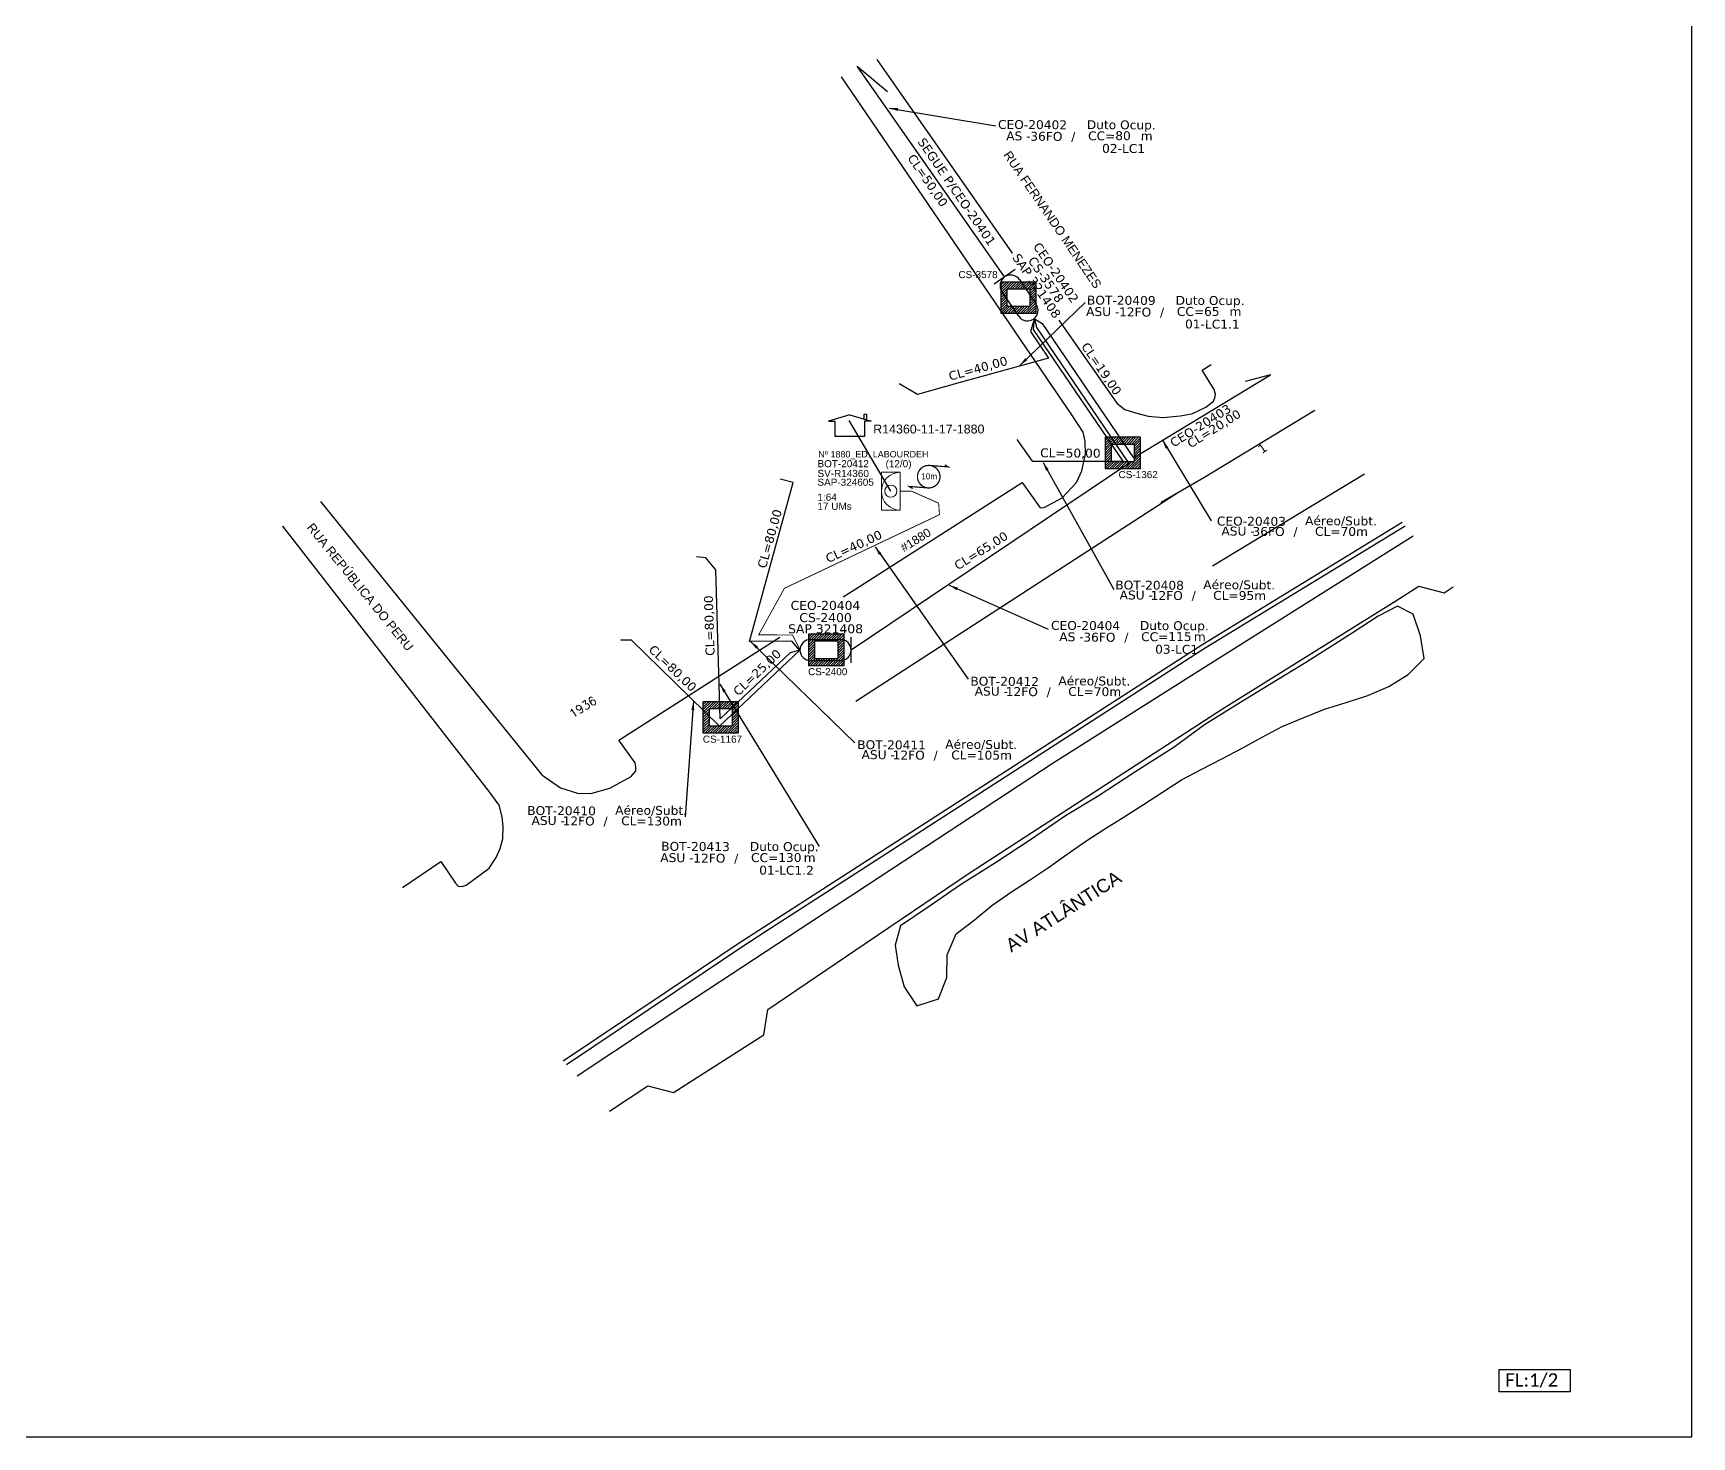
# Model space of a CAD drawing. Header units: metres. Extents: x -1286 to 457, y -500 to 94.
# Drawn here: x -817.9 to -445.1, y -499.8 to -184.1 of the extents above; entities that cross this region are included whole.
import ezdxf
from ezdxf.enums import TextEntityAlignment as Align

# ---------------------------------------------------------------- set-up
doc = ezdxf.new("R2010")
doc.units = ezdxf.units.M
for name, color, linetype in [('10.1-Caixas Subterrâneas', 5, 'Continuous'), ('20.4-CEOS', 1, 'Continuous'), ('20.5-CEO', 1, 'Continuous'), ('CAP a instalar', 1, 'Continuous'), ('celulas gpon', 7, 'Continuous'), ('Folga', 1, 'Continuous'), ('label_cabos', 7, 'Continuous'), ('Legenda', 1, 'Continuous'), ('MUB', 252, 'Continuous'), ('QUADRA', 7, 'Continuous'), ('Segmento de Logradouro Texto', 238, 'Continuous'), ('surveys', 7, 'Continuous'), ('surveys legendas', 7, 'Continuous')]:
    doc.layers.add(name, color=color, linetype=linetype)
doc.layers.add("20.0-LEGENDA DOS CDO'S", color=1, linetype='Continuous', lineweight=0)
doc.layers.add('20.1-CDO_INTERIOR', color=1, linetype='Continuous', lineweight=0)
doc.layers.add('DROP DE CLIENTE', color=140, linetype='Continuous', plot=False)
doc.layers.add('EXTRA', color=50, linetype='Continuous', plot=False)
doc.styles.add('ARIAL', font='arial.ttf')
doc.styles.add('ROMANS', font='romans.shx')
doc.styles.add('siredit', font='verdana.ttf')
doc.styles.add('WMF-Calibri0', font='calibri.ttf')
doc.linetypes.add('FENCELINE1', pattern='A,0.25,-0.1,[133,ltypeshp.shx,S=0.1,R=0,X=-0.1,Y=0],-0.1,1', length=1.45)
doc.dimstyles.new('CC', dxfattribs={"dimtxt": 0.8, "dimasz": 2, "dimexe": 0.18, "dimexo": 0.0625, "dimgap": 0.09, "dimtad": 0, "dimdec": 0, "dimrnd": 1, "dimzin": 0, "dimdsep": 46, "dimtxsty": 'siredit', "dimblk": 'NONE', "dimcen": 0, "dimse1": 1, "dimse2": 1, "dimsd1": 1, "dimsd2": 1, "dimclrt": 7, "dimadec": 0, "dimazin": 0, "dimtfac": 1, "dimtdec": 0, "dimtofl": 0, "dimtmove": 0, "dimatfit": 3, "dimfxl": 0, "dimtolj": 1, "dimtzin": 0, "dimarcsym": 0})

# ---------------------------------------------------------------- blocks, each defined once
blk = doc.blocks.new('SURVEY_SURVEY')
for p, q in [((0, 0.00001268), (-0.00001257, 0.000009)), ((0, 0.00001268), (0.00001257, 0.000009)), ((0.00000843, 0.00001322), (0.00000976, 0.00001322)), ((0.00000843, 0.00001027), (0.00000843, 0.00001322)), ((0.00000976, 0.00001322), (0.00000975, 0.00000989)), ((-0.00001257, 0.000009), (-0.00000863, 0.000009)), ((-0.00000862, 0), (-0.00000862, 0.00000897)), ((0.00000862, 0), (-0.00000862, 0)), ((0.00000862, 0.00000901), (0.00000862, 0)), ((0.00001257, 0.000009), (0.00000862, 0.000009))]:
    blk.add_line(p, q)
blk = doc.blocks.new('*X70')
at = {"color": 0, "linetype": 'Continuous'}
for p, q in [((-1.25, 0.34099), (-0.49099, 1.1)), ((-1.25, 0.517767), (-0.667767, 1.1)), ((-1.25, 0.694544), (-0.844544, 1.1)), ((-1.25, 0.87132), (-1.02132, 1.1)), ((-1.25, 1.048097), (-1.198097, 1.1)), ((-1.25, 0.164214), (-0.8035, 0.610714)), ((-1.25, -0.012563), (-0.8035, 0.433937)), ((-1.25, -0.18934), (-0.8035, 0.25716)), ((-1.25, -0.366117), (-0.8035, 0.080383)), ((-0.789214, 0.625), (-0.314214, 1.1)), ((-0.612437, 0.625), (-0.137437, 1.1)), ((-0.43566, 0.625), (0.03934, 1.1)), ((-0.258883, 0.625), (0.216117, 1.1)), ((-0.082107, 0.625), (0.392893, 1.1)), ((0.09467, 0.625), (0.56967, 1.1)), ((0.271447, 0.625), (0.746447, 1.1)), ((0.448223, 0.625), (0.923223, 1.1)), ((0.625, 0.625), (1.1, 1.1)), ((0.801777, 0.625), (1.25, 1.073223)), ((0.8035, 0.449947), (1.25, 0.896447)), ((0.8035, 0.27317), (1.25, 0.71967)), ((0.8035, 0.096393), (1.25, 0.542893)), ((0.8035, -0.080383), (1.25, 0.366117)), ((0.8035, -0.25716), (1.25, 0.18934)), ((0.8035, -0.433937), (1.25, 0.012563)), ((-1.25, -0.542893), (-0.8035, -0.096393)), ((-1.25, -0.71967), (-0.8035, -0.27317)), ((-1.25, -0.896447), (-0.8035, -0.449947)), ((-1.25, -1.073223), (-0.801777, -0.625)), ((-1.1, -1.1), (-0.625, -0.625)), ((-0.923223, -1.1), (-0.448223, -0.625)), ((-0.746447, -1.1), (-0.271447, -0.625)), ((-0.56967, -1.1), (-0.09467, -0.625)), ((-0.392893, -1.1), (0.082107, -0.625)), ((-0.216117, -1.1), (0.258883, -0.625)), ((-0.03934, -1.1), (0.43566, -0.625)), ((0.137437, -1.1), (0.612437, -0.625)), ((0.314214, -1.1), (0.789214, -0.625)), ((0.49099, -1.1), (1.25, -0.34099)), ((0.667767, -1.1), (1.25, -0.517767)), ((0.8035, -0.610714), (1.25, -0.164214)), ((0.844544, -1.1), (1.25, -0.694544)), ((1.02132, -1.1), (1.25, -0.87132)), ((1.198097, -1.1), (1.25, -1.048097))]:
    blk.add_line(p, q, dxfattribs=at)
blk = doc.blocks.new('MANHOLE_MQ')
at = {"color": 0, "linetype": 'Continuous'}
for p, q in [((0.00000623, 0.00000569), (-0.00000627, 0.00000569)), ((-0.00000627, 0.00000569), (-0.00000627, -0.00000531)), ((-0.00000404, 0.00000331), (0.00000399, 0.00000331)), ((-0.00000404, -0.00000294), (-0.00000404, 0.00000331)), ((0.00000399, 0.00000331), (0.00000399, -0.00000294)), ((0.00000623, -0.00000531), (0.00000623, 0.00000569)), ((-0.00000627, -0.00000531), (0.00000623, -0.00000531)), ((0.00000399, -0.00000294), (-0.00000404, -0.00000294)), ((0.00000399, -0.00000294), (0.00000399, -0.00000294))]:
    blk.add_line(p, q, dxfattribs=at)
at = {"color": 0, "linetype": 'Continuous', "xscale": 5e-06, "yscale": 5e-06, "zscale": 1e-05}
blk.add_blockref('*X70', (-0.00000002, 0.00000019), dxfattribs=at)
blk = doc.blocks.new('Inst CB DT OCUP CFOA-SM-AS-80-TS-36')
at = {"layer": 'label_cabos', "color": 0, "style": 'siredit'}
for tag, flags, p in [('ID_ATIVIDADE', 3, (1.31, 2.67)), ('FATOR', 1, (11.56, 2.55))]:
    blk.add_attdef(tag, text='', height=1, rotation=359.69, dxfattribs=dict(at, flags=flags)).set_placement(p, align=Align.MIDDLE_CENTER)
for tag, p in [('TIPO_CABO', (1.76, 0)), ('DESTINO_CABO', (3.13, 1.26)), ('CABO', (4.69, -0.05)), ('/', (7.71, -0.05)), ('LANCE', (10.91, 0)), ('TIPO_CABO', (13.11, 1.24)), ('UND', (15.96, 0)), ('FID', (13.15, -1.41))]:
    blk.add_attdef(tag, text='', height=1, rotation=359.69, dxfattribs=at).set_placement(p, align=Align.MIDDLE_CENTER)
blk.add_attdef('QTDE', (12.43, -0.47), '', height=1, rotation=359.69, dxfattribs=at)
blk = doc.blocks.new('_None')
blk = doc.blocks.new('LEGENDA DOS CABOS')
at = {"layer": 'EXTRA', "color": 0, "style": 'siredit'}
for tag, p in [('ID', (4.6, 0.97)), ('XX', (9.03, 0.97))]:
    blk.add_attdef(tag, text='', height=0.48, rotation=359.69, dxfattribs=at).set_placement(p, align=Align.MIDDLE_CENTER)
at = {"layer": 'Legenda', "color": 0, "style": 'siredit'}
for tag, p in [('TIPO_CABO', (1.31, 0)), ('CABO', (4.69, -0.05)), ('/', (6.81, -0.05)), ('METROS', (10.03, -0.05))]:
    blk.add_attdef(tag, text='', height=0.8, rotation=359.69, dxfattribs=at).set_placement(p, align=Align.MIDDLE_CENTER)
blk = doc.blocks.new('Inst CB DT OCUP CFOA-SM-ASU-120-S-12')
at = {"layer": 'label_cabos', "color": 0, "style": 'siredit'}
for tag, flags, p in [('ID_ATIVIDADE', 3, (1.31, 2.67)), ('FATOR', 1, (11.56, 2.55))]:
    blk.add_attdef(tag, text='', height=1, rotation=359.69, dxfattribs=dict(at, flags=flags)).set_placement(p, align=Align.MIDDLE_CENTER)
for tag, p in [('TIPO_CABO', (1.26, 0)), ('DESTINO_CABO', (3.13, 1.26)), ('CABO', (4.69, -0.05)), ('/', (7.71, -0.05)), ('LANCE', (10.91, 0)), ('TIPO_CABO', (13.11, 1.24)), ('UND', (15.96, 0)), ('FID', (13.15, -1.41))]:
    blk.add_attdef(tag, text='', height=1, rotation=359.69, dxfattribs=at).set_placement(p, align=Align.MIDDLE_CENTER)
blk.add_attdef('QTDE', (12.43, -0.47), '', height=1, rotation=359.69, dxfattribs=at)

msp = doc.modelspace()

# ---------------------------------------------------------------- linework, layer by layer
msp.add_lwpolyline([(-1286.07, -499.81), (-445.07, -499.81), (-445.07, 94.19), (-1286.07, 94.19)], close=True)
at = {"color": 7}
msp.add_lwpolyline([(-488.37, -484.64), (-472.44, -484.64), (-472.44, -489.7), (-488.37, -489.7)], close=True, dxfattribs=at)
at = {"layer": '20.1-CDO_INTERIOR', "color": 1, "lineweight": 18}
msp.add_lwpolyline([(-627.27, -291.39), (-627.27, -282.89), (-623.02, -282.89), (-623.02, -291.39)], close=True, dxfattribs=at)
msp.add_circle((-625.14, -287.14), 1.36, dxfattribs=at)
msp.add_arc((-623.02, -287.14), 4.25, 90.0276, 270.0276, dxfattribs=at)
at = {"layer": '20.5-CEO', "color": 7}
for p, q in [((-596.39, -247.8), (-600.17, -242.26)), ((-596.22, -239.56), (-592.43, -245.1))]:
    msp.add_line(p, q, dxfattribs=at)
at = {"layer": '20.5-CEO', "color": 5}
for p, q in [((-643.17, -320.49), (-636.45, -320.49)), ((-636.45, -325.28), (-643.17, -325.28))]:
    msp.add_line(p, q, dxfattribs=at)
at = {"layer": '20.5-CEO', "color": 7}
msp.add_lwpolyline([(-597.17, -237.3), (-601.93, -240.56)], dxfattribs=at)
at = {"layer": '20.5-CEO', "color": 5}
msp.add_lwpolyline([(-634.06, -325.77), (-634.06, -320)], dxfattribs=at)
at = {"layer": '20.5-CEO', "color": 7}
for centre, start, end in [((-598.2, -240.91), 34.3498, 214.3498), ((-594.41, -246.45), 214.3498, 34.3498)]:
    msp.add_arc(centre, 2.39, start, end, dxfattribs=at)
at = {"layer": '20.5-CEO', "color": 5}
for centre, start, end in [((-643.17, -322.88), 90, 270), ((-636.45, -322.88), 270, 90)]:
    msp.add_arc(centre, 2.39, start, end, dxfattribs=at)
at = {"layer": 'CAP a instalar', "color": 7, "linetype": 'FENCELINE1', "ltscale": 6}
for points in [[(-599.55, -238.93), (-632.68, -191.55), (-625.89, -197.26)], [(-592.87, -248.29), (-592.42, -250.36), (-571.63, -280.93), (-634.06, -322.88)], [(-592.87, -248.29), (-593.76, -251.23), (-589.71, -257.19), (-609.84, -262.79), (-619.11, -265.37), (-623.26, -262.98)], [(-596.81, -275.48), (-593.36, -280.42), (-572.94, -280.42), (-593.1, -250.79), (-592.87, -248.29)], [(-592.89, -248.31), (-591.1, -249.46), (-570.59, -279.62), (-539.81, -260.97), (-545.46, -262.45)], [(-645.56, -322.97), (-647.4, -320.88), (-656.93, -320.92), (-647.09, -285.19), (-650.02, -284.4)], [(-645.56, -322.88), (-647.74, -323.52), (-663.52, -338.35), (-664.49, -304.79), (-666.76, -302.14), (-668.82, -301.9)], [(-685.82, -320.53), (-683.55, -320.53), (-663.66, -339.98), (-645.56, -322.88)]]:
    msp.add_lwpolyline(points, dxfattribs=at)
at = {"layer": 'CAP a instalar', "color": 1, "linetype": 'FENCELINE1', "ltscale": 6, "const_width": 0.2}
msp.add_lwpolyline([(-645.56, -322.88), (-647.26, -319.48), (-654.86, -319.45), (-649.06, -308.98), (-614.2, -292.42), (-614.39, -289.83), (-620.48, -287.14), (-623.02, -287.14)], dxfattribs=at)
at = {"layer": 'DROP DE CLIENTE'}
msp.add_lwpolyline([(-625.14, -287.14), (-634.48, -271.25)], dxfattribs=at)
at = {"layer": 'Folga', "color": 1, "const_width": 0.282}
msp.add_lwpolyline([(-616.42, -281.35, 1.000012), (-616.82, -286.4, 0.999978)], format="xyb", close=True, dxfattribs=at)
at = {"layer": 'Folga', "color": 1, "const_width": 0.264}
for points in [[(-616.42, -281.35), (-612.21, -281.68), (-613.02, -281.19)], [(-616.82, -286.4), (-621.03, -286.07), (-620.22, -286.56)]]:
    msp.add_lwpolyline(points, dxfattribs=at)
at = {"layer": 'MUB', "color": 4, "elevation": -0.24}
for points in [[(-554.99, -321.52), (-554.97, -321.51), (-510.16, -294.1)], [(-734.91, -376.29), (-726.29, -370.43), (-722.99, -375.26), (-722.4, -376), (-721.49, -376.03), (-720.62, -375.77), (-715.46, -371.92), (-713.83, -369.55), (-712.99, -367.5), (-712.36, -365.31), (-712.3, -362.55), (-712.5, -360.38), (-713.19, -357.75), (-715.41, -354.7), (-761.8, -294.98)], [(-633.03, -373.03), (-554.44, -322.38), (-509.53, -294.91)], [(-633.03, -377.36), (-588.62, -348.21), (-555.19, -327.1), (-507.74, -297.19)], [(-633.03, -390.31), (-607.27, -372.86), (-550.57, -336.1), (-511.61, -311.83), (-506.44, -308.52), (-500.78, -309.97), (-498.75, -308.65)], [(-698.78, -415.28), (-667.92, -394.59), (-659.43, -388.89), (-653.79, -385.2), (-554.99, -321.52)], [(-698.08, -416.04), (-667.34, -395.43), (-658.86, -389.73), (-653.24, -386.06), (-633.03, -373.03)], [(-695.67, -418.65), (-679.42, -407.82), (-640.04, -381.97), (-633.03, -377.36)], [(-673.98, -422.37), (-653.69, -409.38), (-652.8, -403.7), (-633.03, -390.31)], [(-688.37, -426.53), (-679.76, -420.9), (-673.98, -422.37)]]:
    msp.add_lwpolyline(points, dxfattribs=at)
at = {"layer": 'MUB', "color": 4, "elevation": 4.47}
msp.add_lwpolyline([(-622.95, -384.91), (-624.13, -389.25), (-623.52, -393.7), (-622.11, -398.62), (-619.27, -402.88), (-614.42, -401.27), (-612.52, -396.51), (-612.5, -391.39), (-610.44, -386.7), (-606.38, -383.58), (-602.42, -380.34), (-598.21, -377.42), (-593.95, -374.59), (-589.7, -371.73), (-585.53, -368.76), (-581.3, -365.86), (-577, -363.1), (-572.68, -360.35), (-568.34, -357.63), (-564.04, -354.85), (-559.77, -352.03), (-555.24, -349.65), (-550.69, -347.3), (-546.15, -344.91), (-541.67, -342.43), (-537.16, -340.03), (-532.42, -338.07), (-527.67, -336.17), (-522.78, -334.63), (-517.9, -333.11), (-513.22, -331.03), (-508.83, -328.38), (-505.25, -324.74), (-506.05, -319.68), (-507.7, -314.83), (-511.24, -313.01), (-515.58, -315.24), (-521.22, -318.89), (-526.15, -322.06), (-531.68, -325.58), (-536.14, -328.28), (-541.66, -331.69), (-548.24, -335.68), (-554.59, -339.67), (-561.46, -344.67), (-570.27, -350.31), (-578.49, -355.71), (-585.9, -360.18), (-593.71, -365.52), (-601.58, -370.69), (-609.45, -375.63), (-616.73, -380.67)], close=True, dxfattribs=at)
at = {"layer": 'QUADRA', "color": 4, "ltscale": 5e-05, "elevation": -0.24}
for points in [[(-628.25, -190.07), (-597.87, -233.64)], [(-583.39, -285.16), (-582.22, -282.55), (-581.38, -278.82), (-581.46, -275.97), (-581.89, -273.88), (-584.43, -269.94), (-636.2, -193.95)], [(-587.37, -248.68), (-574.35, -267.35), (-572.51, -268.79), (-570.14, -269.52), (-567.3, -270.27), (-563.95, -270.53), (-560.12, -270.16), (-557.46, -269.75), (-554.31, -268.21), (-552.57, -266.87), (-552.27, -266.16), (-552.16, -265.32), (-552.44, -264.28), (-555.18, -259.89), (-553.13, -258.65)], [(-529.83, -269.01), (-554.78, -284.1), (-564.36, -289.68), (-561.09, -287.77), (-633.03, -334.45)], [(-552.81, -303.94), (-518.69, -283.21)], [(-633.03, -309.07), (-595.65, -285.18), (-591.56, -290.87), (-590.63, -290.78), (-586.65, -288.61), (-583.39, -285.16)], [(-753.36, -289.45), (-703.59, -350.89), (-699.43, -353.87), (-695.61, -355.06), (-692.6, -355.09), (-688.3, -353.93), (-683.55, -351.3), (-682.5, -350.02), (-682.45, -349.11), (-682.63, -348.22), (-686.31, -343.13), (-650.07, -319.97)]]:
    msp.add_lwpolyline(points, dxfattribs=at)
at = {"layer": 'QUADRA', "ltscale": 5e-05, "elevation": -0.24}
msp.add_lwpolyline([(-635.88, -310.9), (-633.03, -309.07)], dxfattribs=at)

# ---------------------------------------------------------------- block references
at = {"layer": '10.1-Caixas Subterrâneas', "color": 30, "xscale": 639575.1086223164, "yscale": 639575.1086223164, "zscale": 639575.1086223164, "rotation": 180.0000000000628}
for p in [(-596.46, -243.49), (-573, -278.42), (-639.67, -322.7, -0.24), (-663.38, -337.87, -0.24)]:
    msp.add_blockref('MANHOLE_MQ', p, dxfattribs=at)
at = {"layer": 'label_cabos', "color": 0, "lineweight": 0}
ref = msp.add_blockref('Inst CB DT OCUP CFOA-SM-AS-80-TS-36', (-599.54, -207.23), dxfattribs=dict(at, xscale=2, yscale=2, zscale=2))
ref.add_attrib('DESTINO_CABO', 'CEO-20402', dxfattribs={"color": 0, "height": 2, "rotation": 359.69, "style": 'siredit'}).set_placement((-593.28, -204.7), align=Align.MIDDLE_CENTER)
ref.add_attrib('CABO', '36FO', dxfattribs={"color": 0, "height": 2, "rotation": 359.69, "style": 'siredit'}).set_placement((-590.17, -207.33), align=Align.MIDDLE_CENTER)
ref.add_attrib('TIPO_CABO', 'Duto Ocup.', dxfattribs={"color": 0, "height": 2, "rotation": 359.69, "style": 'siredit'}).set_placement((-573.33, -204.74), align=Align.MIDDLE_CENTER)
ref.add_attrib('/', '/', dxfattribs={"color": 0, "height": 2, "rotation": 359.69, "style": 'siredit'}).set_placement((-584.11, -207.33), align=Align.MIDDLE_CENTER)
ref.add_attrib('TIPO_CABO', 'AS - ', dxfattribs={"color": 0, "height": 2, "rotation": 359.69, "style": 'siredit'}).set_placement((-596.02, -207.24), align=Align.MIDDLE_CENTER)
ref.add_attrib('FID', ' 02-LC1', dxfattribs={"color": 0, "height": 2, "rotation": 359.69, "style": 'siredit'}).set_placement((-573.25, -210.06), align=Align.MIDDLE_CENTER)
ref.add_attrib('LANCE', 'CC=', dxfattribs={"color": 0, "height": 2, "rotation": 359.69, "style": 'siredit'}).set_placement((-577.73, -207.23), align=Align.MIDDLE_CENTER)
ref.add_attrib('QTDE', '80', (-574.69, -208.18), dxfattribs={"color": 0, "height": 2, "rotation": 359.69, "style": 'siredit'})
ref.add_attrib('UND', 'm', dxfattribs={"color": 0, "height": 2, "rotation": 359.69, "style": 'siredit'}).set_placement((-567.62, -207.23), align=Align.MIDDLE_CENTER)
ref = msp.add_blockref('Inst CB DT OCUP CFOA-SM-ASU-120-S-12', (-579.59, -246.74), dxfattribs=dict(at, xscale=2, yscale=2, zscale=2))
ref.add_attrib('DESTINO_CABO', 'BOT-20409', dxfattribs={"color": 0, "height": 2, "rotation": 359.69, "style": 'siredit'}).set_placement((-573.33, -244.21), align=Align.MIDDLE_CENTER)
ref.add_attrib('CABO', '12FO', dxfattribs={"color": 0, "height": 2, "rotation": 359.69, "style": 'siredit'}).set_placement((-570.22, -246.84), align=Align.MIDDLE_CENTER)
ref.add_attrib('TIPO_CABO', 'Duto Ocup.', dxfattribs={"color": 0, "height": 2, "rotation": 359.69, "style": 'siredit'}).set_placement((-553.37, -244.25), align=Align.MIDDLE_CENTER)
ref.add_attrib('/', '/', dxfattribs={"color": 0, "height": 2, "rotation": 359.69, "style": 'siredit'}).set_placement((-564.16, -246.84), align=Align.MIDDLE_CENTER)
ref.add_attrib('TIPO_CABO', 'ASU - ', dxfattribs={"color": 0, "height": 2, "rotation": 359.69, "style": 'siredit'}).set_placement((-577.06, -246.75), align=Align.MIDDLE_CENTER)
ref.add_attrib('FID', ' 01-LC1.1', dxfattribs={"color": 0, "height": 2, "rotation": 359.69, "style": 'siredit'}).set_placement((-553.29, -249.56), align=Align.MIDDLE_CENTER)
ref.add_attrib('LANCE', 'CC=', dxfattribs={"color": 0, "height": 2, "rotation": 359.69, "style": 'siredit'}).set_placement((-557.77, -246.73), align=Align.MIDDLE_CENTER)
ref.add_attrib('QTDE', '65', (-554.73, -247.69), dxfattribs={"color": 0, "height": 2, "rotation": 359.69, "style": 'siredit'})
ref.add_attrib('UND', 'm', dxfattribs={"color": 0, "height": 2, "rotation": 359.69, "style": 'siredit'}).set_placement((-547.66, -246.73), align=Align.MIDDLE_CENTER)
ref = msp.add_blockref('LEGENDA DOS CABOS', (-552.55, -297.15), dxfattribs=dict(at, xscale=2, yscale=2, zscale=2))
ref.add_attrib('ID', 'CEO-20403', dxfattribs={"color": 0, "height": 2, "rotation": 359.69, "style": 'siredit'}).set_placement((-544.07, -293.89), align=Align.MIDDLE_CENTER)
ref.add_attrib('CABO', '36FO', dxfattribs={"color": 0, "height": 2, "rotation": 359.69, "style": 'siredit'}).set_placement((-540.22, -296.2), align=Align.MIDDLE_CENTER)
ref.add_attrib('METROS', 'CL=70m', dxfattribs={"color": 0, "height": 2, "rotation": 359.69, "style": 'siredit'}).set_placement((-523.83, -296.2), align=Align.MIDDLE_CENTER)
ref.add_attrib('XX', 'Aéreo/Subt.', dxfattribs={"color": 0, "height": 2, "rotation": 359.69, "style": 'siredit'}).set_placement((-523.93, -293.81), align=Align.MIDDLE_CENTER)
ref.add_attrib('/', '/', dxfattribs={"color": 0, "height": 2, "rotation": 359.69, "style": 'siredit'}).set_placement((-534.16, -296.2), align=Align.MIDDLE_CENTER)
ref.add_attrib('TIPO_CABO', 'ASU -', dxfattribs={"color": 0, "height": 2, "rotation": 359.69, "style": 'siredit'}).set_placement((-547.07, -296.11), align=Align.MIDDLE_CENTER)
ref = msp.add_blockref('LEGENDA DOS CABOS', (-575.44, -311.53), dxfattribs=dict(at, xscale=2, yscale=2, zscale=2))
ref.add_attrib('ID', 'BOT-20408', dxfattribs={"color": 0, "height": 2, "rotation": 359.69, "style": 'siredit'}).set_placement((-566.96, -308.27), align=Align.MIDDLE_CENTER)
ref.add_attrib('CABO', '12FO', dxfattribs={"color": 0, "height": 2, "rotation": 359.69, "style": 'siredit'}).set_placement((-563.11, -310.59), align=Align.MIDDLE_CENTER)
ref.add_attrib('METROS', 'CL=95m', dxfattribs={"color": 0, "height": 2, "rotation": 359.69, "style": 'siredit'}).set_placement((-546.72, -310.59), align=Align.MIDDLE_CENTER)
ref.add_attrib('XX', 'Aéreo/Subt.', dxfattribs={"color": 0, "height": 2, "rotation": 359.69, "style": 'siredit'}).set_placement((-546.82, -308.19), align=Align.MIDDLE_CENTER)
ref.add_attrib('/', '/', dxfattribs={"color": 0, "height": 2, "rotation": 359.69, "style": 'siredit'}).set_placement((-557.05, -310.59), align=Align.MIDDLE_CENTER)
ref.add_attrib('TIPO_CABO', 'ASU -', dxfattribs={"color": 0, "height": 2, "rotation": 359.69, "style": 'siredit'}).set_placement((-569.96, -310.49), align=Align.MIDDLE_CENTER)
ref = msp.add_blockref('Inst CB DT OCUP CFOA-SM-AS-80-TS-36', (-587.62, -319.87), dxfattribs=dict(at, xscale=2, yscale=2, zscale=2))
ref.add_attrib('DESTINO_CABO', 'CEO-20404', dxfattribs={"color": 0, "height": 2, "rotation": 359.69, "style": 'siredit'}).set_placement((-581.36, -317.35), align=Align.MIDDLE_CENTER)
ref.add_attrib('CABO', '36FO', dxfattribs={"color": 0, "height": 2, "rotation": 359.69, "style": 'siredit'}).set_placement((-578.25, -319.98), align=Align.MIDDLE_CENTER)
ref.add_attrib('TIPO_CABO', 'Duto Ocup.', dxfattribs={"color": 0, "height": 2, "rotation": 359.69, "style": 'siredit'}).set_placement((-561.4, -317.38), align=Align.MIDDLE_CENTER)
ref.add_attrib('/', '/', dxfattribs={"color": 0, "height": 2, "rotation": 359.69, "style": 'siredit'}).set_placement((-572.19, -319.98), align=Align.MIDDLE_CENTER)
ref.add_attrib('TIPO_CABO', 'AS - ', dxfattribs={"color": 0, "height": 2, "rotation": 359.69, "style": 'siredit'}).set_placement((-584.09, -319.88), align=Align.MIDDLE_CENTER)
ref.add_attrib('FID', ' 03-LC1', dxfattribs={"color": 0, "height": 2, "rotation": 359.69, "style": 'siredit'}).set_placement((-561.32, -322.7), align=Align.MIDDLE_CENTER)
ref.add_attrib('LANCE', 'CC=', dxfattribs={"color": 0, "height": 2, "rotation": 359.69, "style": 'siredit'}).set_placement((-565.8, -319.87), align=Align.MIDDLE_CENTER)
ref.add_attrib('QTDE', '115', (-562.76, -320.82), dxfattribs={"color": 0, "height": 2, "rotation": 359.69, "style": 'siredit'})
ref.add_attrib('UND', 'm', dxfattribs={"color": 0, "height": 2, "rotation": 359.69, "style": 'siredit'}).set_placement((-555.69, -319.87), align=Align.MIDDLE_CENTER)
ref = msp.add_blockref('LEGENDA DOS CABOS', (-608.02, -333.16), dxfattribs=dict(at, xscale=2, yscale=2, zscale=2))
ref.add_attrib('ID', 'BOT-20412', dxfattribs={"color": 0, "height": 2, "rotation": 359.69, "style": 'siredit'}).set_placement((-599.54, -329.9), align=Align.MIDDLE_CENTER)
ref.add_attrib('CABO', '12FO', dxfattribs={"color": 0, "height": 2, "rotation": 359.69, "style": 'siredit'}).set_placement((-595.69, -332.21), align=Align.MIDDLE_CENTER)
ref.add_attrib('METROS', 'CL=70m', dxfattribs={"color": 0, "height": 2, "rotation": 359.69, "style": 'siredit'}).set_placement((-579.3, -332.21), align=Align.MIDDLE_CENTER)
ref.add_attrib('XX', 'Aéreo/Subt.', dxfattribs={"color": 0, "height": 2, "rotation": 359.69, "style": 'siredit'}).set_placement((-579.4, -329.81), align=Align.MIDDLE_CENTER)
ref.add_attrib('/', '/', dxfattribs={"color": 0, "height": 2, "rotation": 359.69, "style": 'siredit'}).set_placement((-589.63, -332.21), align=Align.MIDDLE_CENTER)
ref.add_attrib('TIPO_CABO', 'ASU -', dxfattribs={"color": 0, "height": 2, "rotation": 359.69, "style": 'siredit'}).set_placement((-602.54, -332.12), align=Align.MIDDLE_CENTER)
ref = msp.add_blockref('LEGENDA DOS CABOS', (-633.45, -347.44), dxfattribs=dict(at, xscale=2, yscale=2, zscale=2))
ref.add_attrib('ID', 'BOT-20411', dxfattribs={"color": 0, "height": 2, "rotation": 359.69, "style": 'siredit'}).set_placement((-624.97, -344.18), align=Align.MIDDLE_CENTER)
ref.add_attrib('CABO', '12FO', dxfattribs={"color": 0, "height": 2, "rotation": 359.69, "style": 'siredit'}).set_placement((-621.12, -346.49), align=Align.MIDDLE_CENTER)
ref.add_attrib('METROS', 'CL=105m', dxfattribs={"color": 0, "height": 2, "rotation": 359.69, "style": 'siredit'}).set_placement((-604.73, -346.49), align=Align.MIDDLE_CENTER)
ref.add_attrib('XX', 'Aéreo/Subt.', dxfattribs={"color": 0, "height": 2, "rotation": 359.69, "style": 'siredit'}).set_placement((-604.83, -344.09), align=Align.MIDDLE_CENTER)
ref.add_attrib('/', '/', dxfattribs={"color": 0, "height": 2, "rotation": 359.69, "style": 'siredit'}).set_placement((-615.06, -346.49), align=Align.MIDDLE_CENTER)
ref.add_attrib('TIPO_CABO', 'ASU -', dxfattribs={"color": 0, "height": 2, "rotation": 359.69, "style": 'siredit'}).set_placement((-627.97, -346.39), align=Align.MIDDLE_CENTER)
ref = msp.add_blockref('LEGENDA DOS CABOS', (-707.64, -362.25), dxfattribs=dict(at, xscale=2, yscale=2, zscale=2))
ref.add_attrib('ID', 'BOT-20410', dxfattribs={"color": 0, "height": 2, "rotation": 359.69, "style": 'siredit'}).set_placement((-699.16, -358.99), align=Align.MIDDLE_CENTER)
ref.add_attrib('CABO', '12FO', dxfattribs={"color": 0, "height": 2, "rotation": 359.69, "style": 'siredit'}).set_placement((-695.32, -361.3), align=Align.MIDDLE_CENTER)
ref.add_attrib('METROS', 'CL=130m', dxfattribs={"color": 0, "height": 2, "rotation": 359.69, "style": 'siredit'}).set_placement((-678.93, -361.3), align=Align.MIDDLE_CENTER)
ref.add_attrib('XX', 'Aéreo/Subt.', dxfattribs={"color": 0, "height": 2, "rotation": 359.69, "style": 'siredit'}).set_placement((-679.03, -358.91), align=Align.MIDDLE_CENTER)
ref.add_attrib('/', '/', dxfattribs={"color": 0, "height": 2, "rotation": 359.69, "style": 'siredit'}).set_placement((-689.26, -361.3), align=Align.MIDDLE_CENTER)
ref.add_attrib('TIPO_CABO', 'ASU -', dxfattribs={"color": 0, "height": 2, "rotation": 359.69, "style": 'siredit'}).set_placement((-702.16, -361.21), align=Align.MIDDLE_CENTER)
ref = msp.add_blockref('Inst CB DT OCUP CFOA-SM-ASU-120-S-12', (-675.31, -369.55), dxfattribs=dict(at, xscale=2, yscale=2, zscale=2))
ref.add_attrib('DESTINO_CABO', 'BOT-20413', dxfattribs={"color": 0, "height": 2, "rotation": 359.69, "style": 'siredit'}).set_placement((-669.05, -367.03), align=Align.MIDDLE_CENTER)
ref.add_attrib('CABO', '12FO', dxfattribs={"color": 0, "height": 2, "rotation": 359.69, "style": 'siredit'}).set_placement((-665.94, -369.66), align=Align.MIDDLE_CENTER)
ref.add_attrib('TIPO_CABO', 'Duto Ocup.', dxfattribs={"color": 0, "height": 2, "rotation": 359.69, "style": 'siredit'}).set_placement((-649.1, -367.06), align=Align.MIDDLE_CENTER)
ref.add_attrib('/', '/', dxfattribs={"color": 0, "height": 2, "rotation": 359.69, "style": 'siredit'}).set_placement((-659.89, -369.66), align=Align.MIDDLE_CENTER)
ref.add_attrib('TIPO_CABO', 'ASU - ', dxfattribs={"color": 0, "height": 2, "rotation": 359.69, "style": 'siredit'}).set_placement((-672.79, -369.56), align=Align.MIDDLE_CENTER)
ref.add_attrib('FID', ' 01-LC1.2', dxfattribs={"color": 0, "height": 2, "rotation": 359.69, "style": 'siredit'}).set_placement((-649.02, -372.38), align=Align.MIDDLE_CENTER)
ref.add_attrib('LANCE', 'CC=', dxfattribs={"color": 0, "height": 2, "rotation": 359.69, "style": 'siredit'}).set_placement((-653.5, -369.55), align=Align.MIDDLE_CENTER)
ref.add_attrib('QTDE', '130', (-650.46, -370.5), dxfattribs={"color": 0, "height": 2, "rotation": 359.69, "style": 'siredit'})
ref.add_attrib('UND', 'm', dxfattribs={"color": 0, "height": 2, "rotation": 359.69, "style": 'siredit'}).set_placement((-643.39, -369.55), align=Align.MIDDLE_CENTER)
at = {"layer": 'surveys', "color": 255, "xscale": 381326.4306099716, "yscale": 381326.4306099716, "zscale": 381326.4306099716}
msp.add_blockref('SURVEY_SURVEY', (-634.35, -274.82), dxfattribs=at)

# ---------------------------------------------------------------- texts
at = {"color": 3, "style": 'ARIAL'}
msp.add_text('Nº 1880_ED. LABOURDEH', height=1.44, rotation=0.0085, dxfattribs=at).set_placement((-641.45, -279.55))
at = {"style": 'WMF-Calibri0'}
msp.add_text('FL:1/2', height=3, dxfattribs=at).set_placement((-487.02, -488.52))
at = {"layer": '10.1-Caixas Subterrâneas', "color": 30, "style": 'ARIAL'}
for s, p in [('CS-3578', (-609.95, -239.22)), ('CS-1362', (-573.94, -284.2)), ('CS-2400', (-643.74, -328.52, -0.24)), ('CS-1167', (-667.4, -343.7, -0.24))]:
    msp.add_text(s, height=1.6, dxfattribs=at).set_placement(p)
at = {"layer": "20.0-LEGENDA DOS CDO'S", "color": 1, "style": 'ARIAL'}
for s, p in [('SV-R14360', (-641.62, -283.94)), ('BOT-20412', (-641.62, -281.75)), ('SAP-324605', (-641.63, -285.91)), ('1:64', (-641.64, -289.29)), ('17 UMs', (-641.64, -291.32))]:
    msp.add_text(s, height=1.6, rotation=359.9724, dxfattribs=at).set_placement(p)
msp.add_text('         (12/0)', height=1.6, rotation=359.9724, dxfattribs=at).set_placement((-626.2, -281.76), align=Align.CENTER)
at = {"layer": '20.4-CEOS', "color": 7, "style": 'siredit'}
for s, height, p in [('SEGUE P/CEO-20401', 2.0194, (-609.48, -219.22)), ('CEO-20402', 2.019, (-587.17, -237.41))]:
    msp.add_text(s, height=height, rotation=304.3498, dxfattribs=at).set_placement(p, align=Align.TOP_CENTER)
msp.add_text('CEO-20404', height=2.019, dxfattribs=at).set_placement((-639.83, -311.81), align=Align.TOP_CENTER)
at = {"layer": '20.5-CEO', "color": 7, "style": 'siredit'}
for s, p in [('SAP 321408', (-591.5, -240.4)), ('CS-3578', (-589.42, -238.98))]:
    msp.add_text(s, height=2.028, rotation=304.3498, dxfattribs=at).set_placement(p, align=Align.TOP_CENTER)
msp.add_text('1', height=2.02, rotation=34.3498, dxfattribs=at).set_placement((-541.75, -278.83))
for s, p in [('CS-2400', (-639.81, -314.55)), ('SAP 321408', (-639.81, -317.07))]:
    msp.add_text(s, height=2.028, dxfattribs=at).set_placement(p, align=Align.TOP_CENTER)
at = {"layer": 'celulas gpon', "style": 'siredit'}
for s, rotation, p in [('CL=50,00', 304.3682, (-621.49, -212.21)), ('CL=40,00', 15.5443, (-611.8, -262.31)), ('CL=19,00', 304.3682, (-582.44, -254.55)), ('CL=20,00', 32.1078, (-557.73, -277.53)), ('CL=50,00', 359.5741, (-591.58, -279.5, -0.24)), ('CL=80,00', 74.4459, (-653.24, -304.64)), ('CL=40,00', 24.84, (-639.22, -303.33)), ('CL=65,00', 32.1078, (-610.09, -304.96)), ('CL=80,00', 91.7052, (-664.76, -324.14)), ('CL=80,00', 316.0204, (-679.75, -322.95)), ('CL=25,00', 43.7022, (-659.43, -333.32))]:
    msp.add_text(s, height=2, rotation=rotation, dxfattribs=at).set_placement(p)
msp.add_text('CEO-20403', height=2, rotation=32.1078, dxfattribs=at).set_placement((-556.06, -271.53), align=Align.TOP_CENTER)
at = {"layer": 'Folga', "color": 1}
msp.add_text('10m', height=1.371, rotation=359.7424, dxfattribs=at).set_placement((-618.3, -284.47))
at = {"layer": 'MUB', "color": 7, "style": 'ARIAL'}
msp.add_text('#1880', height=1.92, rotation=31.7995, dxfattribs=at).set_placement((-619.56, -298.1, -0.24), align=Align.MIDDLE_CENTER)
at = {"layer": 'MUB', "style": 'ROMANS'}
msp.add_text('1936', height=1.92, rotation=31.7995, dxfattribs=at).set_placement((-694.38, -335.68, -0.24), align=Align.MIDDLE_CENTER)
at = {"layer": 'Segmento de Logradouro Texto', "color": 5, "linetype": 'Continuous', "style": 'ARIAL'}
msp.add_text('RUA REPÚBLICA DO PERU', height=2, rotation=309.0699, dxfattribs=at).set_placement((-756.55, -295.34, -0.24))
at = {"layer": 'Segmento de Logradouro Texto', "color": 5, "linetype": 'Continuous', "attachment_point": 1, "style": 'ARIAL'}
for s, insert, char_height, width, rotation in [('\\o\\l\\fArial|b0|i0|c0|p34;\\T1.0000000000;\\W1.0000000000;RUA FERNANDO MENEZES', (-598.27, -210.37, -0.24), 2, 55.0418, 304.2759), ('\\o\\l\\fArial|b0|i0|c0|p34;\\T1.0000000000;\\W1.0000000000;AV ATLÂNTICA', (-599.69, -388.41, -1.19), 3, 104.3938, 32.6898)]:
    msp.add_mtext(s, dxfattribs=dict(at, insert=insert, char_height=char_height, width=width, rotation=rotation))
at = {"layer": 'surveys legendas', "color": 7, "style": 'ARIAL'}
msp.add_text('R14360-11-17-1880', height=2, dxfattribs=at).set_placement((-629.1, -274.16))

# ---------------------------------------------------------------- leaders
at = {"layer": 'label_cabos'}
for points in [[(-625.52, -200.97), (-601.52, -204.97)], [(-596.14, -258.85), (-581.44, -244.71)], [(-564.09, -275.69, -0.24), (-553.13, -293.82, -0.24)], [(-590.92, -280.65), (-575, -309.27)], [(-628.69, -299.63), (-607.75, -329.42)], [(-612.02, -308.3), (-589.77, -318.15)], [(-656.65, -320.93), (-633.25, -343.71)], [(-663.55, -330.53), (-641.24, -367.04)], [(-669.51, -334.37), (-671.4, -360.36)]]:
    msp.add_leader(points, dimstyle='CC', override={"dimgap": 0.09, "dimtad": 0}, dxfattribs=at)

doc.saveas('drawing.dxf')
